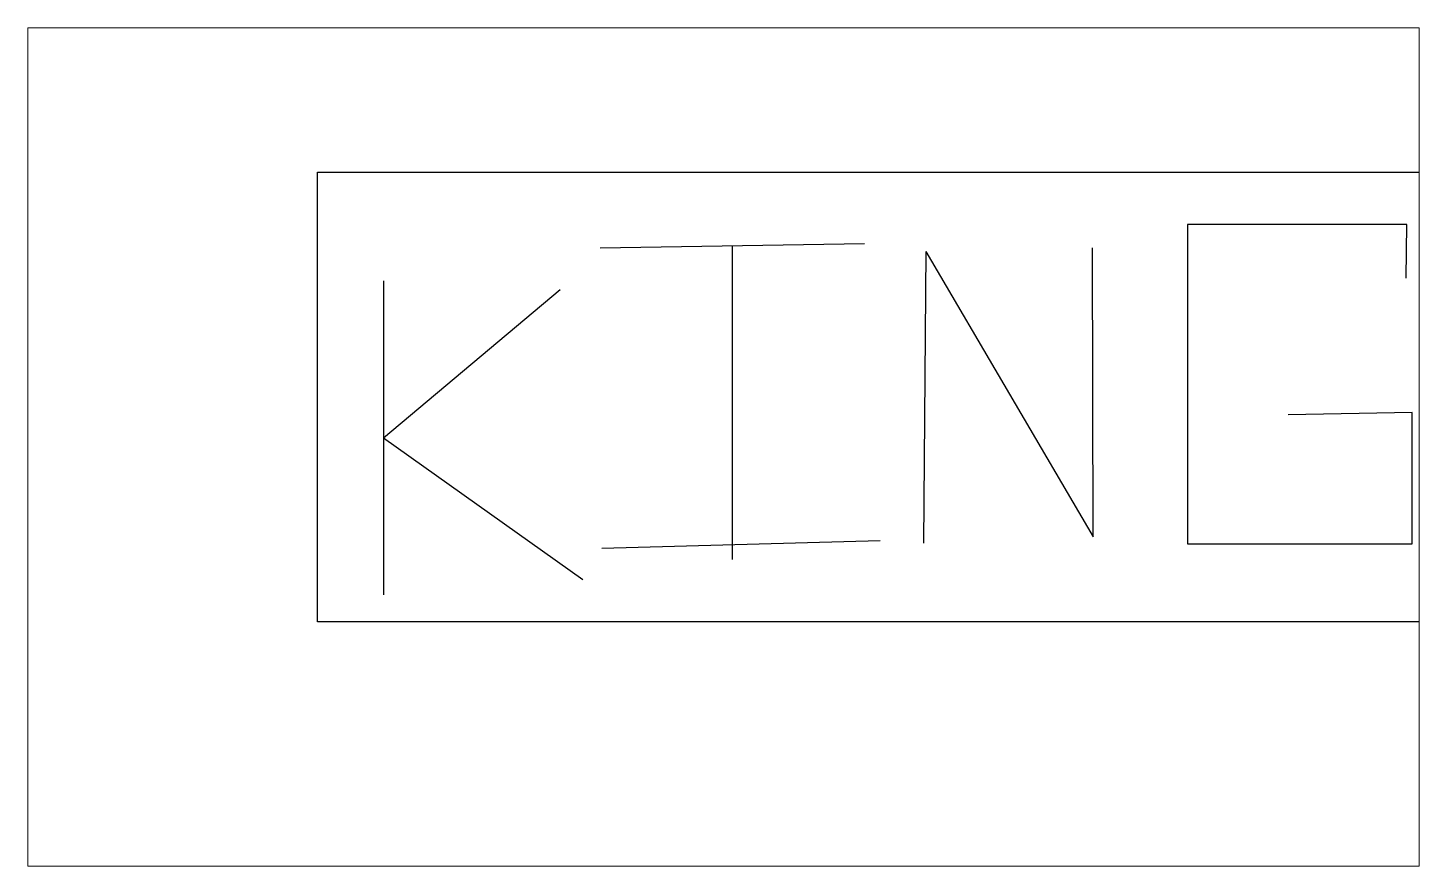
# Paper-space layout 'Layout1' of a CAD drawing. Header units: millimetres. Extents: x 0 to 282, y 0 to 170.
# The model-space entities are those that its viewports show. They can reach past a viewport. Long polylines and large blocks are cut down to what shows.
import ezdxf

# ---------------------------------------------------------------- set-up
doc = ezdxf.new("R2010")
doc.units = ezdxf.units.MM
doc.header["$LTSCALE"] = 0.5

msp = doc.modelspace()

# ---------------------------------------------------------------- linework, layer by layer
for p, q in [((164360, 53510), (111630, 53510)), ((111630, 53510), (111630, -23320)), ((164150, 40600), (164360, 53510)), ((-29660, 47890), (33900, 48930)), ((2120, 48410), (2120, -27070)), ((48690, 47050), (48070, -23110)), ((48690, 47050), (88920, -21650)), ((88920, -21650), (88710, 47890)), ((-81770, 39980), (-81770, -35600)), ((-81770, 2190), (-39250, 37890)), ((165610, 8330), (135810, 7700)), ((165610, -23320), (165610, 8330)), ((-81770, 2190), (-33830, -31860)), ((-29250, -24360), (37650, -22490)), ((111630, -23320), (165610, -23320))]:
    msp.add_line(p, q)
msp.add_lwpolyline([(-97660, 66130), (180210, 66130), (180210, -42060), (-97660, -42060)], close=True)

psp = doc.layouts.get("Layout1")

# ---------------------------------------------------------------- viewports
at = {"layer": '0', "view_target_point": (-9394.21, 4896.56)}
psp.add_viewport(center=(141, 85), size=(282, 169.9983), view_center_point=(9394.21, -4896.56), view_height=201724.1379, dxfattribs=at)

doc.saveas('drawing.dxf')
